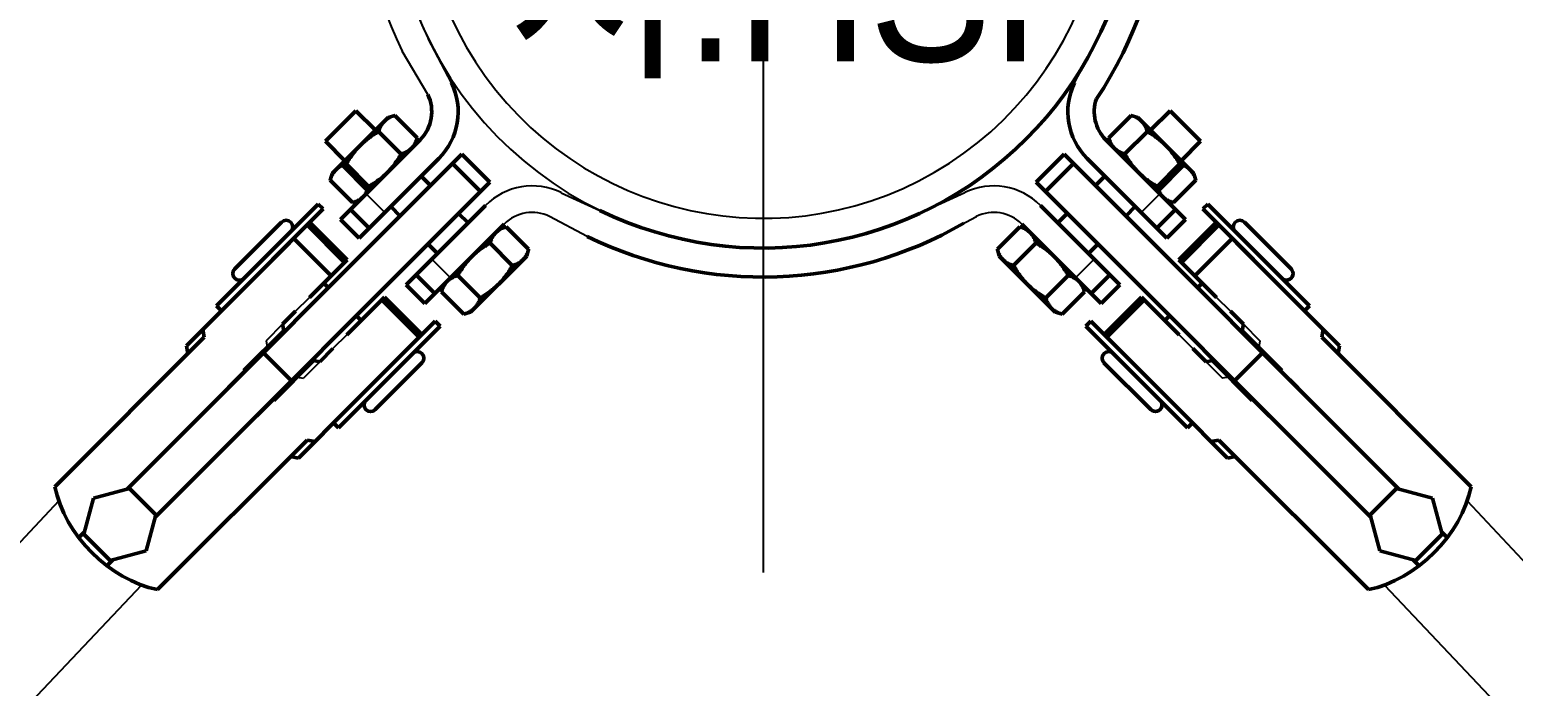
# Model space of a CAD drawing. Header units: millimetres. Extents: x 0 to 1390178, y 0 to 110113.
# Drawn here: x 384827.6 to 385055.3, y 35570.7 to 35671.3 of the extents above; entities that cross this region are included whole.
import ezdxf
from ezdxf.enums import TextEntityAlignment as Align
from ezdxf.xclip import XClip

# ---------------------------------------------------------------- set-up
doc = ezdxf.new("R2010")
doc.units = ezdxf.units.MM
doc.header["$LTSCALE"] = 100
doc.header["$XCLIPFRAME"] = 0
doc.linetypes.add('X - 평면도$0$CENTER', pattern=[65, 60, -2, 1, -2])
doc.linetypes.add('X - 평면도$0$DASHED', pattern=[0.75, 0.5, -0.25])
doc.layers.add('X - 평면도$0$DEFPOINT', color=163, linetype='Continuous', plot=False)
for name, color, linetype, lineweight in [('X - 평면도$0$hidden', 7, 'X - 평면도$0$DASHED', 5), ('X - 평면도$0$thread', 7, 'Continuous', 5), ('X - 평면도$0$vis', 7, 'Continuous', 30)]:
    doc.layers.add(name, color=color, linetype=linetype, lineweight=lineweight)
doc.layers.add('X - 평면도$0$LINE', color=7, linetype='Continuous')
doc.styles.add('X - 평면도$0$du', font='Dotum.ttf')

# ---------------------------------------------------------------- blocks, each defined once
blk = doc.blocks.new('X - 평면도$0$소방 100Ø')
at = {"layer": 'X - 평면도$0$hidden', "lineweight": 25}
for p, q in [((8835229.36, -5047024.05), (8835232.23, -5047026.92)), ((8835351.13, -5047024.05), (8835348.27, -5047026.92)), ((8835239.41, -5047034.1), (8835242.28, -5047036.96)), ((8835341.08, -5047034.1), (8835338.22, -5047036.96)), ((8835218.53, -5047042.06), (8835220.64, -5047039.95)), ((8835361.97, -5047042.06), (8835359.86, -5047039.95)), ((8835216.52, -5047044.07), (8835213.99, -5047046.61)), ((8835226.37, -5047045.69), (8835224.26, -5047047.8)), ((8835354.12, -5047045.69), (8835356.23, -5047047.8)), ((8835363.98, -5047044.07), (8835366.51, -5047046.61)), ((8835213.99, -5047046.61), (8835214.16, -5047047.58)), ((8835366.51, -5047046.61), (8835366.34, -5047047.58)), ((8835222.25, -5047049.81), (8835219.72, -5047052.34)), ((8835358.24, -5047049.81), (8835360.77, -5047052.34)), ((8835210.6, -5047051.14), (8835208.07, -5047053.67)), ((8835218.74, -5047052.17), (8835219.72, -5047052.34)), ((8835361.75, -5047052.17), (8835360.77, -5047052.34)), ((8835369.89, -5047051.14), (8835372.42, -5047053.67)), ((8835215.19, -5047055.73), (8835212.66, -5047058.26)), ((8835365.31, -5047055.73), (8835367.84, -5047058.26))]:
    blk.add_line(p, q, dxfattribs=at)
for points in [[(8835231.29, -5047014.54), (8835231.19, -5047014.6), (8835231, -5047014.71), (8835230.81, -5047014.81), (8835230.72, -5047014.87), (8835230.63, -5047014.92), (8835230.46, -5047015.03), (8835230.29, -5047015.14), (8835230.12, -5047015.25), (8835229.96, -5047015.36), (8835229.8, -5047015.48), (8835229.72, -5047015.53), (8835229.64, -5047015.59), (8835229.49, -5047015.71), (8835229.34, -5047015.83), (8835229.19, -5047015.95), (8835229.04, -5047016.07), (8835228.9, -5047016.19), (8835228.83, -5047016.25), (8835228.76, -5047016.32), (8835228.62, -5047016.45), (8835228.49, -5047016.58), (8835228.42, -5047016.64)], [(8835349.21, -5047014.54), (8835349.31, -5047014.6), (8835349.5, -5047014.71), (8835349.68, -5047014.81), (8835349.77, -5047014.87), (8835349.86, -5047014.92), (8835350.04, -5047015.03), (8835350.21, -5047015.14), (8835350.38, -5047015.25), (8835350.54, -5047015.36), (8835350.7, -5047015.48), (8835350.78, -5047015.53), (8835350.86, -5047015.59), (8835351.01, -5047015.71), (8835351.16, -5047015.83), (8835351.31, -5047015.95), (8835351.45, -5047016.07), (8835351.6, -5047016.19), (8835351.67, -5047016.25), (8835351.74, -5047016.32), (8835351.88, -5047016.45), (8835352.01, -5047016.58), (8835352.08, -5047016.64)], [(8835228.42, -5047016.64), (8835228.35, -5047016.71), (8835228.22, -5047016.85), (8835228.09, -5047016.99), (8835228.03, -5047017.06), (8835227.96, -5047017.13), (8835227.84, -5047017.27), (8835227.72, -5047017.41), (8835227.6, -5047017.56), (8835227.48, -5047017.71), (8835227.37, -5047017.87), (8835227.31, -5047017.94), (8835227.25, -5047018.02), (8835227.14, -5047018.18), (8835227.03, -5047018.35), (8835226.92, -5047018.51), (8835226.81, -5047018.68), (8835226.7, -5047018.86), (8835226.64, -5047018.95), (8835226.59, -5047019.04), (8835226.48, -5047019.22), (8835226.37, -5047019.41), (8835226.32, -5047019.51)], [(8835352.08, -5047016.64), (8835352.15, -5047016.71), (8835352.28, -5047016.85), (8835352.41, -5047016.99), (8835352.47, -5047017.06), (8835352.53, -5047017.13), (8835352.66, -5047017.27), (8835352.78, -5047017.41), (8835352.9, -5047017.56), (8835353.01, -5047017.71), (8835353.13, -5047017.87), (8835353.19, -5047017.94), (8835353.25, -5047018.02), (8835353.36, -5047018.18), (8835353.47, -5047018.35), (8835353.58, -5047018.51), (8835353.69, -5047018.68), (8835353.8, -5047018.86), (8835353.85, -5047018.95), (8835353.91, -5047019.04), (8835354.02, -5047019.22), (8835354.12, -5047019.41), (8835354.18, -5047019.51)], [(8835229.73, -5047022.92), (8835229.82, -5047022.86), (8835230.01, -5047022.76), (8835230.2, -5047022.65), (8835230.29, -5047022.59), (8835230.38, -5047022.54), (8835230.55, -5047022.43), (8835230.72, -5047022.32), (8835230.89, -5047022.21), (8835231.06, -5047022.1), (8835231.21, -5047021.98), (8835231.29, -5047021.93), (8835231.37, -5047021.87), (8835231.52, -5047021.75), (8835231.68, -5047021.64), (8835231.82, -5047021.52), (8835231.97, -5047021.4), (8835232.11, -5047021.27), (8835232.18, -5047021.21), (8835232.25, -5047021.15), (8835232.39, -5047021.02), (8835232.53, -5047020.89), (8835232.59, -5047020.82)], [(8835350.77, -5047022.92), (8835350.67, -5047022.86), (8835350.48, -5047022.76), (8835350.3, -5047022.65), (8835350.21, -5047022.59), (8835350.12, -5047022.54), (8835349.94, -5047022.43), (8835349.77, -5047022.32), (8835349.61, -5047022.21), (8835349.44, -5047022.1), (8835349.28, -5047021.98), (8835349.2, -5047021.93), (8835349.13, -5047021.87), (8835348.97, -5047021.75), (8835348.82, -5047021.64), (8835348.67, -5047021.52), (8835348.53, -5047021.4), (8835348.39, -5047021.27), (8835348.32, -5047021.21), (8835348.25, -5047021.15), (8835348.11, -5047021.02), (8835347.97, -5047020.89), (8835347.9, -5047020.82)], [(8835248.38, -5047031.64), (8835248.28, -5047031.69), (8835248.09, -5047031.8), (8835247.91, -5047031.9), (8835247.82, -5047031.96), (8835247.73, -5047032.01), (8835247.55, -5047032.12), (8835247.38, -5047032.23), (8835247.21, -5047032.34), (8835247.05, -5047032.45), (8835246.89, -5047032.57), (8835246.81, -5047032.62), (8835246.73, -5047032.68), (8835246.58, -5047032.8), (8835246.43, -5047032.92), (8835246.28, -5047033.03), (8835246.14, -5047033.16), (8835245.99, -5047033.28), (8835245.92, -5047033.34), (8835245.85, -5047033.41), (8835245.71, -5047033.54), (8835245.58, -5047033.67), (8835245.51, -5047033.74)], [(8835249.23, -5047030.01), (8835249.2, -5047030.04), (8835249.14, -5047030.11), (8835249.07, -5047030.19), (8835249.04, -5047030.22), (8835249.02, -5047030.26), (8835248.96, -5047030.34), (8835248.9, -5047030.41), (8835248.85, -5047030.5), (8835248.8, -5047030.58), (8835248.75, -5047030.66), (8835248.73, -5047030.71), (8835248.7, -5047030.75), (8835248.66, -5047030.85), (8835248.62, -5047030.94), (8835248.58, -5047031.04), (8835248.54, -5047031.14), (8835248.5, -5047031.24), (8835248.48, -5047031.3), (8835248.46, -5047031.35), (8835248.43, -5047031.46), (8835248.39, -5047031.58), (8835248.38, -5047031.64)], [(8835331.26, -5047030.01), (8835331.3, -5047030.04), (8835331.36, -5047030.11), (8835331.42, -5047030.19), (8835331.45, -5047030.22), (8835331.48, -5047030.26), (8835331.54, -5047030.34), (8835331.59, -5047030.41), (8835331.65, -5047030.5), (8835331.7, -5047030.58), (8835331.75, -5047030.66), (8835331.77, -5047030.71), (8835331.79, -5047030.75), (8835331.84, -5047030.85), (8835331.88, -5047030.94), (8835331.92, -5047031.04), (8835331.96, -5047031.14), (8835332, -5047031.24), (8835332.02, -5047031.3), (8835332.04, -5047031.35), (8835332.07, -5047031.46), (8835332.1, -5047031.58), (8835332.12, -5047031.64)], [(8835332.12, -5047031.64), (8835332.22, -5047031.69), (8835332.41, -5047031.8), (8835332.59, -5047031.9), (8835332.68, -5047031.96), (8835332.77, -5047032.01), (8835332.95, -5047032.12), (8835333.12, -5047032.23), (8835333.28, -5047032.34), (8835333.45, -5047032.45), (8835333.61, -5047032.57), (8835333.69, -5047032.62), (8835333.76, -5047032.68), (8835333.92, -5047032.8), (8835334.07, -5047032.92), (8835334.22, -5047033.03), (8835334.36, -5047033.16), (8835334.5, -5047033.28), (8835334.57, -5047033.34), (8835334.64, -5047033.41), (8835334.78, -5047033.54), (8835334.92, -5047033.67), (8835334.99, -5047033.74)], [(8835246.82, -5047040.01), (8835246.91, -5047039.96), (8835247.1, -5047039.85), (8835247.29, -5047039.74), (8835247.38, -5047039.69), (8835247.47, -5047039.63), (8835247.64, -5047039.52), (8835247.81, -5047039.41), (8835247.98, -5047039.3), (8835248.14, -5047039.19), (8835248.3, -5047039.08), (8835248.38, -5047039.02), (8835248.46, -5047038.96), (8835248.61, -5047038.85), (8835248.76, -5047038.73), (8835248.91, -5047038.61), (8835249.06, -5047038.49), (8835249.2, -5047038.37), (8835249.27, -5047038.3), (8835249.34, -5047038.24), (8835249.48, -5047038.11), (8835249.62, -5047037.98), (8835249.69, -5047037.91)], [(8835333.68, -5047040.01), (8835333.58, -5047039.96), (8835333.39, -5047039.85), (8835333.21, -5047039.74), (8835333.12, -5047039.69), (8835333.03, -5047039.63), (8835332.85, -5047039.52), (8835332.68, -5047039.41), (8835332.52, -5047039.3), (8835332.35, -5047039.19), (8835332.19, -5047039.08), (8835332.11, -5047039.02), (8835332.04, -5047038.96), (8835331.88, -5047038.85), (8835331.73, -5047038.73), (8835331.58, -5047038.61), (8835331.44, -5047038.49), (8835331.3, -5047038.37), (8835331.23, -5047038.3), (8835331.16, -5047038.24), (8835331.02, -5047038.11), (8835330.88, -5047037.98), (8835330.81, -5047037.91)], [(8835244.33, -5047042.49), (8835244.39, -5047042.48), (8835244.51, -5047042.44), (8835244.62, -5047042.41), (8835244.67, -5047042.39), (8835244.73, -5047042.37), (8835244.83, -5047042.33), (8835244.93, -5047042.3), (8835245.03, -5047042.25), (8835245.12, -5047042.21), (8835245.22, -5047042.17), (8835245.26, -5047042.14), (8835245.3, -5047042.12), (8835245.39, -5047042.07), (8835245.47, -5047042.02), (8835245.56, -5047041.97), (8835245.63, -5047041.91), (8835245.71, -5047041.86), (8835245.75, -5047041.83), (8835245.78, -5047041.8), (8835245.86, -5047041.73), (8835245.93, -5047041.67), (8835245.96, -5047041.64)], [(8835336.16, -5047042.49), (8835336.1, -5047042.48), (8835335.99, -5047042.44), (8835335.88, -5047042.41), (8835335.82, -5047042.39), (8835335.77, -5047042.37), (8835335.67, -5047042.33), (8835335.57, -5047042.3), (8835335.47, -5047042.25), (8835335.37, -5047042.21), (8835335.28, -5047042.17), (8835335.24, -5047042.14), (8835335.19, -5047042.12), (8835335.11, -5047042.07), (8835335.02, -5047042.02), (8835334.94, -5047041.97), (8835334.86, -5047041.91), (8835334.79, -5047041.86), (8835334.75, -5047041.83), (8835334.71, -5047041.8), (8835334.64, -5047041.73), (8835334.57, -5047041.67), (8835334.54, -5047041.64)]]:
    blk.add_lwpolyline(points, dxfattribs=at)
at = {"layer": 'X - 평면도$0$LINE', "color": 1, "linetype": 'X - 평면도$0$CENTER', "ltscale": 1000}
blk.add_line((8835290.25, -5046868.3), (8835290.25, -5047082.14), dxfattribs=at)
at = {"layer": 'X - 평면도$0$LINE'}
for p, q in [((8835238.8, -5047008.82), (8835234.87, -5047002.19)), ((8835242.44, -5047007.05), (8835238.86, -5047000.24)), ((8835338.06, -5047007.05), (8835341.63, -5047000.24)), ((8835259.28, -5047023.89), (8835265.23, -5047026.61)), ((8835321.21, -5047023.89), (8835315.27, -5047026.61)), ((8835263.29, -5047030.61), (8835257.51, -5047027.53)), ((8835317.21, -5047030.61), (8835322.99, -5047027.53)), ((8835182.16, -5047071.15), (8835158.94, -5047095.92)), ((8835398.33, -5047071.15), (8835421.56, -5047095.92)), ((8835194.86, -5047084.04), (8835161.68, -5047119.14)), ((8835385.64, -5047084.04), (8835418.82, -5047119.14))]:
    blk.add_line(p, q, dxfattribs=at)
for centre, radius, start, end in [((8835290.25, -5046975.23), 57.15, 64.042, 205.958), ((8835290.25, -5046975.23), 61.6, 145.1786, 205.958), ((8835254.84, -5047033), 10.14, 64.042, 135), ((8835325.65, -5047033), 10.14, 45, 115.958), ((8835254.84, -5047033), 6.08, 64.042, 135), ((8835325.65, -5047033), 6.08, 45, 115.958)]:
    blk.add_arc(centre, radius, start, end, dxfattribs=at)
at = {"layer": 'X - 평면도$0$LINE', "extrusion": (1.3621e-16, 9.71445e-17, -1)}
for major_axis in [(-49.49, -28.58), (-45.55, -26.3)]:
    blk.add_ellipse((8835290.25, -5046975.22), major_axis=major_axis, ratio=0.99999, dxfattribs=at)
at = {"layer": 'X - 평면도$0$thread', "lineweight": 50}
for p, q in [((8835227.78, -5047011.32), (8835230.76, -5047014.3)), ((8835352.72, -5047011.32), (8835349.74, -5047014.3)), ((8835223.09, -5047016), (8835226.08, -5047018.99)), ((8835357.4, -5047016), (8835354.42, -5047018.99)), ((8835229.73, -5047023.69), (8835225.55, -5047019.51)), ((8835350.77, -5047023.69), (8835354.95, -5047019.51)), ((8835237.8, -5047021.34), (8835239.24, -5047022.78)), ((8835342.69, -5047021.34), (8835341.26, -5047022.78)), ((8835233.12, -5047026.03), (8835234.56, -5047027.47)), ((8835243.54, -5047027.08), (8835244.98, -5047028.53)), ((8835336.95, -5047027.08), (8835335.51, -5047028.53)), ((8835347.38, -5047026.03), (8835345.94, -5047027.47)), ((8835238.86, -5047031.77), (8835240.3, -5047033.21)), ((8835341.64, -5047031.77), (8835340.2, -5047033.21))]:
    blk.add_line(p, q, dxfattribs=at)
at = {"layer": 'X - 평면도$0$vis', "lineweight": 50}
for p, q in [((8835227.78, -5047011.32), (8835223.09, -5047016)), ((8835352.72, -5047011.32), (8835357.4, -5047016)), ((8835224.12, -5047020.95), (8835232.72, -5047012.34)), ((8835233.77, -5047012.06), (8835232.72, -5047012.34)), ((8835237.18, -5047015.47), (8835233.77, -5047012.06)), ((8835343.32, -5047015.47), (8835346.73, -5047012.06)), ((8835346.73, -5047012.06), (8835347.78, -5047012.34)), ((8835356.38, -5047020.95), (8835347.78, -5047012.34)), ((8835237.63, -5047015.79), (8835225.42, -5047027.99)), ((8835234.69, -5047017.95), (8835231.29, -5047014.54)), ((8835236.9, -5047016.52), (8835237.18, -5047015.47)), ((8835342.87, -5047015.79), (8835355.07, -5047027.99)), ((8835343.6, -5047016.52), (8835343.32, -5047015.47)), ((8835345.8, -5047017.95), (8835349.21, -5047014.54)), ((8835244.03, -5047017.99), (8835192.66, -5047069.35)), ((8835248.34, -5047022.29), (8835244.03, -5047017.99)), ((8835332.16, -5047022.29), (8835336.46, -5047017.99)), ((8835336.46, -5047017.99), (8835387.83, -5047069.35)), ((8835229.73, -5047022.92), (8835226.32, -5047019.51)), ((8835228.29, -5047030.86), (8835240.49, -5047018.65)), ((8835242.59, -5047019.43), (8835246.9, -5047023.73)), ((8835337.9, -5047019.43), (8835333.6, -5047023.73)), ((8835352.21, -5047030.86), (8835340, -5047018.65)), ((8835350.77, -5047022.92), (8835354.18, -5047019.51)), ((8835196.94, -5047073.67), (8835248.34, -5047022.29)), ((8835224.12, -5047020.95), (8835223.84, -5047021.99)), ((8835227.24, -5047025.4), (8835223.84, -5047021.99)), ((8835383.56, -5047073.67), (8835332.16, -5047022.29)), ((8835353.26, -5047025.4), (8835356.66, -5047021.99)), ((8835356.38, -5047020.95), (8835356.66, -5047021.99)), ((8835227.24, -5047025.4), (8835228.29, -5047025.12)), ((8835353.26, -5047025.4), (8835352.21, -5047025.12)), ((8835222, -5047025.63), (8835206.4, -5047041.23)), ((8835207.14, -5047041.98), (8835222.74, -5047026.38)), ((8835222.74, -5047026.38), (8835222, -5047025.63)), ((8835226.96, -5047026.45), (8835229.83, -5047029.32)), ((8835247.68, -5047025.83), (8835235.47, -5047038.04)), ((8835332.82, -5047025.83), (8835345.02, -5047038.04)), ((8835353.54, -5047026.45), (8835350.67, -5047029.32)), ((8835357.75, -5047026.38), (8835358.5, -5047025.63)), ((8835373.35, -5047041.98), (8835357.75, -5047026.38)), ((8835358.5, -5047025.63), (8835374.1, -5047041.23)), ((8835216.35, -5047028.41), (8835209.18, -5047035.58)), ((8835214.9, -5047034.22), (8835220.29, -5047028.83)), ((8835220.29, -5047028.83), (8835226.02, -5047034.57)), ((8835226.41, -5047034.18), (8835220.68, -5047028.44)), ((8835225.42, -5047027.99), (8835228.29, -5047030.86)), ((8835238.34, -5047040.9), (8835250.54, -5047028.7)), ((8835250.86, -5047029.15), (8835249.81, -5047029.43)), ((8835250.86, -5047029.15), (8835254.27, -5047032.56)), ((8835329.64, -5047029.15), (8835326.23, -5047032.56)), ((8835329.64, -5047029.15), (8835330.69, -5047029.43)), ((8835342.16, -5047040.9), (8835329.95, -5047028.7)), ((8835355.07, -5047027.99), (8835352.21, -5047030.86)), ((8835354.08, -5047034.18), (8835359.82, -5047028.44)), ((8835360.21, -5047028.83), (8835354.47, -5047034.57)), ((8835365.59, -5047034.22), (8835360.21, -5047028.83)), ((8835364.15, -5047028.41), (8835371.32, -5047035.58)), ((8835218.24, -5047030.89), (8835223.97, -5047036.62)), ((8835248.38, -5047031.64), (8835251.78, -5047035.04)), ((8835332.12, -5047031.64), (8835328.71, -5047035.04)), ((8835362.26, -5047030.89), (8835356.52, -5047036.62)), ((8835220.64, -5047039.95), (8835226.41, -5047034.18)), ((8835253.99, -5047033.61), (8835245.38, -5047042.21)), ((8835253.99, -5047033.61), (8835254.27, -5047032.56)), ((8835326.51, -5047033.61), (8835326.23, -5047032.56)), ((8835326.51, -5047033.61), (8835335.11, -5047042.21)), ((8835359.86, -5047039.95), (8835354.08, -5047034.18)), ((8835237.01, -5047036.5), (8835239.88, -5047039.37)), ((8835243.41, -5047036.6), (8835246.82, -5047040.01)), ((8835337.09, -5047036.6), (8835333.68, -5047040.01)), ((8835343.49, -5047036.5), (8835340.62, -5047039.37)), ((8835223.55, -5047038.48), (8835222.83, -5047037.76)), ((8835235.47, -5047038.04), (8835238.34, -5047040.9)), ((8835241.21, -5047038.04), (8835240.93, -5047039.09)), ((8835339.29, -5047038.04), (8835339.57, -5047039.09)), ((8835345.02, -5047038.04), (8835342.16, -5047040.9)), ((8835356.95, -5047038.48), (8835357.67, -5047037.76)), ((8835201.76, -5047047.36), (8835209.43, -5047039.69)), ((8835232.15, -5047039.91), (8835226.37, -5047045.69)), ((8835231.76, -5047040.31), (8835237.49, -5047046.04)), ((8835237.89, -5047045.65), (8835232.15, -5047039.91)), ((8835240.93, -5047039.09), (8835244.33, -5047042.49)), ((8835339.57, -5047039.09), (8835336.16, -5047042.49)), ((8835342.61, -5047045.65), (8835348.35, -5047039.91)), ((8835348.74, -5047040.31), (8835343, -5047046.04)), ((8835348.35, -5047039.91), (8835354.12, -5047045.69)), ((8835378.73, -5047047.36), (8835371.07, -5047039.69)), ((8835206.4, -5047041.23), (8835207.14, -5047041.98)), ((8835216.52, -5047044.07), (8835218.53, -5047042.06)), ((8835228.57, -5047043.5), (8835227.85, -5047042.78)), ((8835244.33, -5047042.49), (8835245.38, -5047042.21)), ((8835336.16, -5047042.49), (8835335.11, -5047042.21)), ((8835351.93, -5047043.5), (8835352.65, -5047042.78)), ((8835363.98, -5047044.07), (8835361.97, -5047042.06)), ((8835374.1, -5047041.23), (8835373.35, -5047041.98)), ((8835204.29, -5047044.83), (8835204.5, -5047046.05)), ((8835210.6, -5047051.14), (8835216.69, -5047045.05)), ((8835216.69, -5047045.05), (8835216.52, -5047044.07)), ((8835239.95, -5047043.58), (8835224.35, -5047059.18)), ((8835225.1, -5047059.93), (8835240.7, -5047044.33)), ((8835240.7, -5047044.33), (8835239.95, -5047043.58)), ((8835339.8, -5047044.33), (8835340.55, -5047043.58)), ((8835355.4, -5047059.93), (8835339.8, -5047044.33)), ((8835340.55, -5047043.58), (8835356.15, -5047059.18)), ((8835363.81, -5047045.05), (8835363.98, -5047044.07)), ((8835369.89, -5047051.14), (8835363.81, -5047045.05)), ((8835376.2, -5047044.83), (8835375.99, -5047046.05)), ((8835204.5, -5047046.05), (8835181.57, -5047068.97)), ((8835201.97, -5047048.58), (8835201.76, -5047047.36)), ((8835224.26, -5047047.8), (8835222.25, -5047049.81)), ((8835232.11, -5047051.43), (8835237.49, -5047046.04)), ((8835348.39, -5047051.43), (8835343, -5047046.04)), ((8835356.23, -5047047.8), (8835358.24, -5047049.81)), ((8835375.99, -5047046.05), (8835398.93, -5047068.97)), ((8835378.52, -5047048.58), (8835378.73, -5047047.36)), ((8835213.59, -5047048.44), (8835217.89, -5047052.74)), ((8835221.27, -5047049.64), (8835215.19, -5047055.73)), ((8835222.25, -5047049.81), (8835221.27, -5047049.64)), ((8835237.91, -5047049.98), (8835230.75, -5047057.15)), ((8835342.58, -5047049.98), (8835349.75, -5047057.15)), ((8835358.24, -5047049.81), (8835359.22, -5047049.64)), ((8835359.22, -5047049.64), (8835365.31, -5047055.73)), ((8835366.91, -5047048.44), (8835362.61, -5047052.74)), ((8835210.75, -5047051.28), (8835210.6, -5047051.14)), ((8835369.75, -5047051.28), (8835369.89, -5047051.14)), ((8835215.19, -5047055.73), (8835215.05, -5047055.58)), ((8835218.97, -5047064.57), (8835226.63, -5047056.9)), ((8835361.53, -5047064.57), (8835353.86, -5047056.9)), ((8835365.31, -5047055.73), (8835365.45, -5047055.58)), ((8835224.35, -5047059.18), (8835225.1, -5047059.93)), ((8835356.15, -5047059.18), (8835355.4, -5047059.93)), ((8835197.34, -5047084.74), (8835220.28, -5047061.82)), ((8835220.28, -5047061.82), (8835221.5, -5047062.03)), ((8835360.22, -5047061.82), (8835359, -5047062.03)), ((8835383.16, -5047084.74), (8835360.22, -5047061.82)), ((8835218.97, -5047064.57), (8835217.75, -5047064.36)), ((8835361.53, -5047064.57), (8835362.75, -5047064.36)), ((8835193.02, -5047069.25), (8835187.51, -5047070.73)), ((8835193.02, -5047069.25), (8835197.05, -5047073.28)), ((8835387.48, -5047069.25), (8835383.45, -5047073.28)), ((8835387.48, -5047069.25), (8835392.98, -5047070.73)), ((8835186.13, -5047075.88), (8835185.23, -5047076.78)), ((8835190.06, -5047080.26), (8835186.04, -5047076.23)), ((8835390.43, -5047080.26), (8835394.46, -5047076.23)), ((8835394.37, -5047075.88), (8835395.27, -5047076.78)), ((8835190.06, -5047080.26), (8835195.57, -5047078.79)), ((8835390.43, -5047080.26), (8835384.93, -5047078.79)), ((8835189.53, -5047081.08), (8835190.46, -5047080.16)), ((8835390.97, -5047081.08), (8835390.04, -5047080.16))]:
    blk.add_line(p, q, dxfattribs=at)
for points in [[(8835231.29, -5047014.54), (8835231.3, -5047014.49), (8835231.34, -5047014.37), (8835231.37, -5047014.26), (8835231.39, -5047014.2), (8835231.41, -5047014.15), (8835231.44, -5047014.05), (8835231.48, -5047013.94), (8835231.53, -5047013.85), (8835231.57, -5047013.75), (8835231.61, -5047013.66), (8835231.64, -5047013.62), (8835231.66, -5047013.57), (8835231.71, -5047013.49), (8835231.76, -5047013.4), (8835231.81, -5047013.32), (8835231.87, -5047013.24), (8835231.92, -5047013.17), (8835231.95, -5047013.13), (8835231.98, -5047013.09), (8835232.05, -5047013.02), (8835232.11, -5047012.95), (8835232.14, -5047012.92)], [(8835232.14, -5047012.92), (8835232.18, -5047012.89), (8835232.25, -5047012.82), (8835232.32, -5047012.76), (8835232.35, -5047012.73), (8835232.39, -5047012.7), (8835232.47, -5047012.64), (8835232.55, -5047012.59), (8835232.63, -5047012.53), (8835232.71, -5047012.48), (8835232.8, -5047012.44), (8835232.84, -5047012.41), (8835232.89, -5047012.39), (8835232.98, -5047012.34), (8835233.07, -5047012.3), (8835233.17, -5047012.26), (8835233.27, -5047012.22), (8835233.38, -5047012.18), (8835233.43, -5047012.16), (8835233.48, -5047012.15), (8835233.59, -5047012.11), (8835233.71, -5047012.08), (8835233.77, -5047012.06)], [(8835348.35, -5047012.92), (8835348.32, -5047012.89), (8835348.25, -5047012.82), (8835348.18, -5047012.76), (8835348.14, -5047012.73), (8835348.11, -5047012.7), (8835348.03, -5047012.64), (8835347.95, -5047012.59), (8835347.87, -5047012.53), (8835347.79, -5047012.48), (8835347.7, -5047012.44), (8835347.66, -5047012.41), (8835347.61, -5047012.39), (8835347.52, -5047012.34), (8835347.43, -5047012.3), (8835347.33, -5047012.26), (8835347.23, -5047012.22), (8835347.12, -5047012.18), (8835347.07, -5047012.16), (8835347.01, -5047012.15), (8835346.9, -5047012.11), (8835346.79, -5047012.08), (8835346.73, -5047012.06)], [(8835349.21, -5047014.54), (8835349.2, -5047014.49), (8835349.16, -5047014.37), (8835349.13, -5047014.26), (8835349.11, -5047014.2), (8835349.09, -5047014.15), (8835349.05, -5047014.05), (8835349.01, -5047013.94), (8835348.97, -5047013.85), (8835348.93, -5047013.75), (8835348.88, -5047013.66), (8835348.86, -5047013.62), (8835348.84, -5047013.57), (8835348.79, -5047013.49), (8835348.74, -5047013.4), (8835348.69, -5047013.32), (8835348.63, -5047013.24), (8835348.57, -5047013.17), (8835348.54, -5047013.13), (8835348.51, -5047013.09), (8835348.45, -5047013.02), (8835348.39, -5047012.95), (8835348.35, -5047012.92)], [(8835228.42, -5047016.64), (8835228.49, -5047016.58), (8835228.62, -5047016.45), (8835228.76, -5047016.32), (8835228.83, -5047016.25), (8835228.9, -5047016.19), (8835229.04, -5047016.07), (8835229.19, -5047015.95), (8835229.34, -5047015.83), (8835229.49, -5047015.71), (8835229.64, -5047015.59), (8835229.72, -5047015.53), (8835229.8, -5047015.48), (8835229.96, -5047015.36), (8835230.12, -5047015.25), (8835230.29, -5047015.14), (8835230.46, -5047015.03), (8835230.63, -5047014.92), (8835230.72, -5047014.87), (8835230.81, -5047014.81), (8835231, -5047014.71), (8835231.19, -5047014.6), (8835231.29, -5047014.54)], [(8835237.18, -5047015.47), (8835237.16, -5047015.53), (8835237.13, -5047015.64), (8835237.09, -5047015.75), (8835237.07, -5047015.81), (8835237.06, -5047015.86), (8835237.02, -5047015.97), (8835236.98, -5047016.07), (8835236.94, -5047016.16), (8835236.89, -5047016.26), (8835236.85, -5047016.35), (8835236.83, -5047016.4), (8835236.8, -5047016.44), (8835236.75, -5047016.53), (8835236.7, -5047016.61), (8835236.65, -5047016.69), (8835236.6, -5047016.77), (8835236.54, -5047016.85), (8835236.51, -5047016.88), (8835236.48, -5047016.92), (8835236.42, -5047016.99), (8835236.35, -5047017.06), (8835236.32, -5047017.09)], [(8835343.32, -5047015.47), (8835343.34, -5047015.53), (8835343.37, -5047015.64), (8835343.41, -5047015.75), (8835343.42, -5047015.81), (8835343.44, -5047015.86), (8835343.48, -5047015.97), (8835343.52, -5047016.07), (8835343.56, -5047016.16), (8835343.6, -5047016.26), (8835343.65, -5047016.35), (8835343.67, -5047016.4), (8835343.7, -5047016.44), (8835343.74, -5047016.53), (8835343.79, -5047016.61), (8835343.85, -5047016.69), (8835343.9, -5047016.77), (8835343.96, -5047016.85), (8835343.99, -5047016.88), (8835344.02, -5047016.92), (8835344.08, -5047016.99), (8835344.15, -5047017.06), (8835344.18, -5047017.09)], [(8835352.08, -5047016.64), (8835352.01, -5047016.58), (8835351.88, -5047016.45), (8835351.74, -5047016.32), (8835351.67, -5047016.25), (8835351.6, -5047016.19), (8835351.45, -5047016.07), (8835351.31, -5047015.95), (8835351.16, -5047015.83), (8835351.01, -5047015.71), (8835350.86, -5047015.59), (8835350.78, -5047015.53), (8835350.7, -5047015.48), (8835350.54, -5047015.36), (8835350.38, -5047015.25), (8835350.21, -5047015.14), (8835350.04, -5047015.03), (8835349.86, -5047014.92), (8835349.77, -5047014.87), (8835349.68, -5047014.81), (8835349.5, -5047014.71), (8835349.31, -5047014.6), (8835349.21, -5047014.54)], [(8835226.32, -5047019.51), (8835226.37, -5047019.41), (8835226.48, -5047019.22), (8835226.59, -5047019.04), (8835226.64, -5047018.95), (8835226.7, -5047018.86), (8835226.81, -5047018.68), (8835226.92, -5047018.51), (8835227.03, -5047018.35), (8835227.14, -5047018.18), (8835227.25, -5047018.02), (8835227.31, -5047017.94), (8835227.37, -5047017.87), (8835227.48, -5047017.71), (8835227.6, -5047017.56), (8835227.72, -5047017.41), (8835227.84, -5047017.27), (8835227.96, -5047017.13), (8835228.03, -5047017.06), (8835228.09, -5047016.99), (8835228.22, -5047016.85), (8835228.35, -5047016.71), (8835228.42, -5047016.64)], [(8835234.69, -5047017.95), (8835234.64, -5047018.05), (8835234.53, -5047018.24), (8835234.42, -5047018.42), (8835234.37, -5047018.51), (8835234.31, -5047018.6), (8835234.21, -5047018.78), (8835234.1, -5047018.95), (8835233.98, -5047019.12), (8835233.87, -5047019.28), (8835233.76, -5047019.44), (8835233.7, -5047019.52), (8835233.65, -5047019.6), (8835233.53, -5047019.75), (8835233.41, -5047019.9), (8835233.29, -5047020.05), (8835233.17, -5047020.19), (8835233.05, -5047020.34), (8835232.98, -5047020.41), (8835232.92, -5047020.48), (8835232.79, -5047020.61), (8835232.66, -5047020.75), (8835232.59, -5047020.82)], [(8835236.32, -5047017.09), (8835236.28, -5047017.13), (8835236.22, -5047017.19), (8835236.14, -5047017.25), (8835236.11, -5047017.28), (8835236.07, -5047017.31), (8835235.99, -5047017.37), (8835235.92, -5047017.43), (8835235.83, -5047017.48), (8835235.75, -5047017.53), (8835235.67, -5047017.58), (8835235.62, -5047017.6), (8835235.58, -5047017.62), (8835235.48, -5047017.67), (8835235.39, -5047017.71), (8835235.29, -5047017.75), (8835235.19, -5047017.79), (8835235.09, -5047017.83), (8835235.03, -5047017.85), (8835234.98, -5047017.87), (8835234.87, -5047017.9), (8835234.75, -5047017.94), (8835234.69, -5047017.95)], [(8835344.18, -5047017.09), (8835344.21, -5047017.13), (8835344.28, -5047017.19), (8835344.35, -5047017.25), (8835344.39, -5047017.28), (8835344.43, -5047017.31), (8835344.5, -5047017.37), (8835344.58, -5047017.43), (8835344.66, -5047017.48), (8835344.75, -5047017.53), (8835344.83, -5047017.58), (8835344.88, -5047017.6), (8835344.92, -5047017.62), (8835345.01, -5047017.67), (8835345.11, -5047017.71), (8835345.21, -5047017.75), (8835345.31, -5047017.79), (8835345.41, -5047017.83), (8835345.46, -5047017.85), (8835345.52, -5047017.87), (8835345.63, -5047017.9), (8835345.75, -5047017.94), (8835345.8, -5047017.95)], [(8835345.8, -5047017.95), (8835345.86, -5047018.05), (8835345.97, -5047018.24), (8835346.07, -5047018.42), (8835346.13, -5047018.51), (8835346.18, -5047018.6), (8835346.29, -5047018.78), (8835346.4, -5047018.95), (8835346.51, -5047019.12), (8835346.62, -5047019.28), (8835346.74, -5047019.44), (8835346.8, -5047019.52), (8835346.85, -5047019.6), (8835346.97, -5047019.75), (8835347.09, -5047019.9), (8835347.21, -5047020.05), (8835347.33, -5047020.19), (8835347.45, -5047020.34), (8835347.51, -5047020.41), (8835347.58, -5047020.48), (8835347.71, -5047020.61), (8835347.84, -5047020.75), (8835347.9, -5047020.82)], [(8835354.18, -5047019.51), (8835354.12, -5047019.41), (8835354.02, -5047019.22), (8835353.91, -5047019.04), (8835353.85, -5047018.95), (8835353.8, -5047018.86), (8835353.69, -5047018.68), (8835353.58, -5047018.51), (8835353.47, -5047018.35), (8835353.36, -5047018.18), (8835353.25, -5047018.02), (8835353.19, -5047017.94), (8835353.13, -5047017.87), (8835353.01, -5047017.71), (8835352.9, -5047017.56), (8835352.78, -5047017.41), (8835352.66, -5047017.27), (8835352.53, -5047017.13), (8835352.47, -5047017.06), (8835352.41, -5047016.99), (8835352.28, -5047016.85), (8835352.15, -5047016.71), (8835352.08, -5047016.64)], [(8835223.84, -5047021.99), (8835223.85, -5047021.94), (8835223.88, -5047021.82), (8835223.92, -5047021.71), (8835223.94, -5047021.65), (8835223.96, -5047021.6), (8835223.99, -5047021.5), (8835224.03, -5047021.4), (8835224.08, -5047021.3), (8835224.12, -5047021.2), (8835224.16, -5047021.11), (8835224.19, -5047021.07), (8835224.21, -5047021.02), (8835224.26, -5047020.94), (8835224.31, -5047020.85), (8835224.36, -5047020.77), (8835224.42, -5047020.69), (8835224.47, -5047020.62), (8835224.5, -5047020.58), (8835224.53, -5047020.54), (8835224.59, -5047020.47), (8835224.66, -5047020.4), (8835224.69, -5047020.37)], [(8835224.69, -5047020.37), (8835224.73, -5047020.34), (8835224.8, -5047020.27), (8835224.87, -5047020.21), (8835224.9, -5047020.18), (8835224.94, -5047020.15), (8835225.02, -5047020.09), (8835225.1, -5047020.04), (8835225.18, -5047019.98), (8835225.26, -5047019.93), (8835225.35, -5047019.89), (8835225.39, -5047019.86), (8835225.44, -5047019.84), (8835225.53, -5047019.79), (8835225.62, -5047019.75), (8835225.72, -5047019.71), (8835225.82, -5047019.67), (8835225.92, -5047019.63), (8835225.98, -5047019.61), (8835226.03, -5047019.6), (8835226.14, -5047019.56), (8835226.26, -5047019.53), (8835226.32, -5047019.51)], [(8835355.8, -5047020.37), (8835355.77, -5047020.34), (8835355.7, -5047020.27), (8835355.63, -5047020.21), (8835355.59, -5047020.18), (8835355.56, -5047020.15), (8835355.48, -5047020.09), (8835355.4, -5047020.04), (8835355.32, -5047019.98), (8835355.24, -5047019.93), (8835355.15, -5047019.89), (8835355.11, -5047019.86), (8835355.06, -5047019.84), (8835354.97, -5047019.79), (8835354.88, -5047019.75), (8835354.78, -5047019.71), (8835354.68, -5047019.67), (8835354.57, -5047019.63), (8835354.52, -5047019.61), (8835354.46, -5047019.6), (8835354.35, -5047019.56), (8835354.24, -5047019.53), (8835354.18, -5047019.51)], [(8835356.66, -5047021.99), (8835356.65, -5047021.94), (8835356.61, -5047021.82), (8835356.58, -5047021.71), (8835356.56, -5047021.65), (8835356.54, -5047021.6), (8835356.5, -5047021.5), (8835356.46, -5047021.4), (8835356.42, -5047021.3), (8835356.38, -5047021.2), (8835356.33, -5047021.11), (8835356.31, -5047021.07), (8835356.29, -5047021.02), (8835356.24, -5047020.94), (8835356.19, -5047020.85), (8835356.14, -5047020.77), (8835356.08, -5047020.69), (8835356.02, -5047020.62), (8835355.99, -5047020.58), (8835355.96, -5047020.54), (8835355.9, -5047020.47), (8835355.84, -5047020.4), (8835355.8, -5047020.37)], [(8835229.73, -5047022.92), (8835229.71, -5047022.98), (8835229.68, -5047023.09), (8835229.64, -5047023.2), (8835229.62, -5047023.26), (8835229.6, -5047023.31), (8835229.57, -5047023.42), (8835229.53, -5047023.52), (8835229.49, -5047023.62), (8835229.44, -5047023.71), (8835229.4, -5047023.8), (8835229.37, -5047023.85), (8835229.35, -5047023.89), (8835229.3, -5047023.98), (8835229.25, -5047024.06), (8835229.2, -5047024.14), (8835229.14, -5047024.22), (8835229.09, -5047024.3), (8835229.06, -5047024.33), (8835229.03, -5047024.37), (8835228.97, -5047024.44), (8835228.9, -5047024.51), (8835228.87, -5047024.54)], [(8835232.59, -5047020.82), (8835232.53, -5047020.89), (8835232.39, -5047021.02), (8835232.25, -5047021.15), (8835232.18, -5047021.21), (8835232.11, -5047021.27), (8835231.97, -5047021.4), (8835231.82, -5047021.52), (8835231.68, -5047021.64), (8835231.52, -5047021.75), (8835231.37, -5047021.87), (8835231.29, -5047021.93), (8835231.21, -5047021.98), (8835231.06, -5047022.1), (8835230.89, -5047022.21), (8835230.72, -5047022.32), (8835230.55, -5047022.43), (8835230.38, -5047022.54), (8835230.29, -5047022.59), (8835230.2, -5047022.65), (8835230.01, -5047022.76), (8835229.82, -5047022.86), (8835229.73, -5047022.92)], [(8835347.9, -5047020.82), (8835347.97, -5047020.89), (8835348.11, -5047021.02), (8835348.25, -5047021.15), (8835348.32, -5047021.21), (8835348.39, -5047021.27), (8835348.53, -5047021.4), (8835348.67, -5047021.52), (8835348.82, -5047021.64), (8835348.97, -5047021.75), (8835349.13, -5047021.87), (8835349.2, -5047021.93), (8835349.28, -5047021.98), (8835349.44, -5047022.1), (8835349.61, -5047022.21), (8835349.77, -5047022.32), (8835349.94, -5047022.43), (8835350.12, -5047022.54), (8835350.21, -5047022.59), (8835350.3, -5047022.65), (8835350.48, -5047022.76), (8835350.67, -5047022.86), (8835350.77, -5047022.92)], [(8835350.77, -5047022.92), (8835350.79, -5047022.98), (8835350.82, -5047023.09), (8835350.86, -5047023.2), (8835350.87, -5047023.26), (8835350.89, -5047023.31), (8835350.93, -5047023.42), (8835350.97, -5047023.52), (8835351.01, -5047023.62), (8835351.05, -5047023.71), (8835351.1, -5047023.8), (8835351.12, -5047023.85), (8835351.15, -5047023.89), (8835351.19, -5047023.98), (8835351.25, -5047024.06), (8835351.3, -5047024.14), (8835351.35, -5047024.22), (8835351.41, -5047024.3), (8835351.44, -5047024.33), (8835351.47, -5047024.37), (8835351.53, -5047024.44), (8835351.6, -5047024.51), (8835351.63, -5047024.54)], [(8835228.87, -5047024.54), (8835228.83, -5047024.58), (8835228.76, -5047024.64), (8835228.69, -5047024.7), (8835228.66, -5047024.73), (8835228.62, -5047024.76), (8835228.54, -5047024.82), (8835228.47, -5047024.88), (8835228.38, -5047024.93), (8835228.3, -5047024.98), (8835228.21, -5047025.03), (8835228.17, -5047025.05), (8835228.13, -5047025.07), (8835228.03, -5047025.12), (8835227.94, -5047025.16), (8835227.84, -5047025.2), (8835227.74, -5047025.24), (8835227.64, -5047025.28), (8835227.58, -5047025.3), (8835227.53, -5047025.32), (8835227.42, -5047025.35), (8835227.3, -5047025.39), (8835227.24, -5047025.4)], [(8835351.63, -5047024.54), (8835351.66, -5047024.58), (8835351.73, -5047024.64), (8835351.8, -5047024.7), (8835351.84, -5047024.73), (8835351.88, -5047024.76), (8835351.95, -5047024.82), (8835352.03, -5047024.88), (8835352.11, -5047024.93), (8835352.2, -5047024.98), (8835352.28, -5047025.03), (8835352.33, -5047025.05), (8835352.37, -5047025.07), (8835352.46, -5047025.12), (8835352.56, -5047025.16), (8835352.66, -5047025.2), (8835352.76, -5047025.24), (8835352.86, -5047025.28), (8835352.91, -5047025.3), (8835352.97, -5047025.32), (8835353.08, -5047025.35), (8835353.2, -5047025.39), (8835353.26, -5047025.4)], [(8835249.23, -5047030.01), (8835249.27, -5047029.98), (8835249.34, -5047029.91), (8835249.41, -5047029.85), (8835249.45, -5047029.82), (8835249.48, -5047029.79), (8835249.56, -5047029.73), (8835249.64, -5047029.68), (8835249.72, -5047029.63), (8835249.8, -5047029.57), (8835249.89, -5047029.53), (8835249.93, -5047029.5), (8835249.98, -5047029.48), (8835250.07, -5047029.43), (8835250.17, -5047029.39), (8835250.26, -5047029.35), (8835250.36, -5047029.31), (8835250.47, -5047029.27), (8835250.52, -5047029.25), (8835250.58, -5047029.24), (8835250.69, -5047029.2), (8835250.8, -5047029.17), (8835250.86, -5047029.15)], [(8835331.26, -5047030.01), (8835331.23, -5047029.98), (8835331.16, -5047029.91), (8835331.09, -5047029.85), (8835331.05, -5047029.82), (8835331.01, -5047029.79), (8835330.94, -5047029.73), (8835330.86, -5047029.68), (8835330.78, -5047029.63), (8835330.69, -5047029.57), (8835330.61, -5047029.53), (8835330.56, -5047029.5), (8835330.52, -5047029.48), (8835330.43, -5047029.43), (8835330.33, -5047029.39), (8835330.23, -5047029.35), (8835330.13, -5047029.31), (8835330.03, -5047029.27), (8835329.98, -5047029.25), (8835329.92, -5047029.24), (8835329.81, -5047029.2), (8835329.7, -5047029.17), (8835329.64, -5047029.15)], [(8835245.51, -5047033.74), (8835245.58, -5047033.67), (8835245.71, -5047033.54), (8835245.85, -5047033.41), (8835245.92, -5047033.34), (8835245.99, -5047033.28), (8835246.14, -5047033.16), (8835246.28, -5047033.03), (8835246.43, -5047032.92), (8835246.58, -5047032.8), (8835246.73, -5047032.68), (8835246.81, -5047032.62), (8835246.89, -5047032.57), (8835247.05, -5047032.45), (8835247.21, -5047032.34), (8835247.38, -5047032.23), (8835247.55, -5047032.12), (8835247.73, -5047032.01), (8835247.82, -5047031.96), (8835247.91, -5047031.9), (8835248.09, -5047031.8), (8835248.28, -5047031.69), (8835248.38, -5047031.64)], [(8835248.38, -5047031.64), (8835248.39, -5047031.58), (8835248.43, -5047031.46), (8835248.46, -5047031.35), (8835248.48, -5047031.3), (8835248.5, -5047031.24), (8835248.54, -5047031.14), (8835248.58, -5047031.04), (8835248.62, -5047030.94), (8835248.66, -5047030.85), (8835248.7, -5047030.75), (8835248.73, -5047030.71), (8835248.75, -5047030.66), (8835248.8, -5047030.58), (8835248.85, -5047030.5), (8835248.9, -5047030.41), (8835248.96, -5047030.34), (8835249.02, -5047030.26), (8835249.04, -5047030.22), (8835249.07, -5047030.19), (8835249.14, -5047030.11), (8835249.2, -5047030.04), (8835249.23, -5047030.01)], [(8835332.12, -5047031.64), (8835332.1, -5047031.58), (8835332.07, -5047031.46), (8835332.04, -5047031.35), (8835332.02, -5047031.3), (8835332, -5047031.24), (8835331.96, -5047031.14), (8835331.92, -5047031.04), (8835331.88, -5047030.94), (8835331.84, -5047030.85), (8835331.79, -5047030.75), (8835331.77, -5047030.71), (8835331.75, -5047030.66), (8835331.7, -5047030.58), (8835331.65, -5047030.5), (8835331.59, -5047030.41), (8835331.54, -5047030.34), (8835331.48, -5047030.26), (8835331.45, -5047030.22), (8835331.42, -5047030.19), (8835331.36, -5047030.11), (8835331.3, -5047030.04), (8835331.26, -5047030.01)], [(8835334.99, -5047033.74), (8835334.92, -5047033.67), (8835334.78, -5047033.54), (8835334.64, -5047033.41), (8835334.57, -5047033.34), (8835334.5, -5047033.28), (8835334.36, -5047033.16), (8835334.22, -5047033.03), (8835334.07, -5047032.92), (8835333.92, -5047032.8), (8835333.76, -5047032.68), (8835333.69, -5047032.62), (8835333.61, -5047032.57), (8835333.45, -5047032.45), (8835333.28, -5047032.34), (8835333.12, -5047032.23), (8835332.95, -5047032.12), (8835332.77, -5047032.01), (8835332.68, -5047031.96), (8835332.59, -5047031.9), (8835332.41, -5047031.8), (8835332.22, -5047031.69), (8835332.12, -5047031.64)], [(8835243.41, -5047036.6), (8835243.46, -5047036.51), (8835243.57, -5047036.32), (8835243.68, -5047036.13), (8835243.73, -5047036.04), (8835243.79, -5047035.95), (8835243.9, -5047035.78), (8835244.01, -5047035.61), (8835244.12, -5047035.44), (8835244.23, -5047035.28), (8835244.34, -5047035.12), (8835244.4, -5047035.04), (8835244.46, -5047034.96), (8835244.57, -5047034.81), (8835244.69, -5047034.66), (8835244.81, -5047034.51), (8835244.93, -5047034.36), (8835245.06, -5047034.22), (8835245.12, -5047034.15), (8835245.18, -5047034.08), (8835245.31, -5047033.94), (8835245.44, -5047033.8), (8835245.51, -5047033.74)], [(8835253.41, -5047034.19), (8835253.38, -5047034.22), (8835253.31, -5047034.28), (8835253.23, -5047034.35), (8835253.2, -5047034.38), (8835253.16, -5047034.41), (8835253.08, -5047034.46), (8835253.01, -5047034.52), (8835252.93, -5047034.57), (8835252.84, -5047034.62), (8835252.76, -5047034.67), (8835252.71, -5047034.69), (8835252.67, -5047034.72), (8835252.57, -5047034.76), (8835252.48, -5047034.8), (8835252.38, -5047034.84), (8835252.28, -5047034.88), (8835252.18, -5047034.92), (8835252.12, -5047034.94), (8835252.07, -5047034.96), (8835251.96, -5047034.99), (8835251.84, -5047035.03), (8835251.78, -5047035.04)], [(8835254.27, -5047032.56), (8835254.25, -5047032.62), (8835254.22, -5047032.73), (8835254.18, -5047032.84), (8835254.17, -5047032.9), (8835254.15, -5047032.95), (8835254.11, -5047033.06), (8835254.07, -5047033.16), (8835254.03, -5047033.26), (8835253.99, -5047033.35), (8835253.94, -5047033.44), (8835253.92, -5047033.49), (8835253.89, -5047033.53), (8835253.85, -5047033.62), (8835253.8, -5047033.7), (8835253.74, -5047033.78), (8835253.69, -5047033.86), (8835253.63, -5047033.94), (8835253.6, -5047033.97), (8835253.57, -5047034.01), (8835253.51, -5047034.08), (8835253.44, -5047034.15), (8835253.41, -5047034.19)], [(8835326.23, -5047032.56), (8835326.25, -5047032.62), (8835326.28, -5047032.73), (8835326.31, -5047032.84), (8835326.33, -5047032.9), (8835326.35, -5047032.95), (8835326.39, -5047033.06), (8835326.43, -5047033.16), (8835326.47, -5047033.26), (8835326.51, -5047033.35), (8835326.56, -5047033.44), (8835326.58, -5047033.49), (8835326.6, -5047033.53), (8835326.65, -5047033.62), (8835326.7, -5047033.7), (8835326.76, -5047033.78), (8835326.81, -5047033.86), (8835326.87, -5047033.94), (8835326.9, -5047033.97), (8835326.93, -5047034.01), (8835326.99, -5047034.08), (8835327.05, -5047034.15), (8835327.09, -5047034.19)], [(8835327.09, -5047034.19), (8835327.12, -5047034.22), (8835327.19, -5047034.28), (8835327.26, -5047034.35), (8835327.3, -5047034.38), (8835327.34, -5047034.41), (8835327.41, -5047034.46), (8835327.49, -5047034.52), (8835327.57, -5047034.57), (8835327.66, -5047034.62), (8835327.74, -5047034.67), (8835327.79, -5047034.69), (8835327.83, -5047034.72), (8835327.92, -5047034.76), (8835328.02, -5047034.8), (8835328.11, -5047034.84), (8835328.22, -5047034.88), (8835328.32, -5047034.92), (8835328.37, -5047034.94), (8835328.43, -5047034.96), (8835328.54, -5047034.99), (8835328.65, -5047035.03), (8835328.71, -5047035.04)], [(8835337.09, -5047036.6), (8835337.03, -5047036.51), (8835336.93, -5047036.32), (8835336.82, -5047036.13), (8835336.76, -5047036.04), (8835336.71, -5047035.95), (8835336.6, -5047035.78), (8835336.49, -5047035.61), (8835336.38, -5047035.44), (8835336.27, -5047035.28), (8835336.16, -5047035.12), (8835336.1, -5047035.04), (8835336.04, -5047034.96), (8835335.93, -5047034.81), (8835335.81, -5047034.66), (8835335.69, -5047034.51), (8835335.57, -5047034.36), (8835335.44, -5047034.22), (8835335.38, -5047034.15), (8835335.32, -5047034.08), (8835335.19, -5047033.94), (8835335.05, -5047033.8), (8835334.99, -5047033.74)], [(8835241.78, -5047037.46), (8835241.82, -5047037.43), (8835241.89, -5047037.36), (8835241.96, -5047037.3), (8835242, -5047037.27), (8835242.03, -5047037.24), (8835242.11, -5047037.18), (8835242.19, -5047037.13), (8835242.27, -5047037.08), (8835242.35, -5047037.03), (8835242.44, -5047036.98), (8835242.48, -5047036.95), (8835242.53, -5047036.93), (8835242.62, -5047036.89), (8835242.71, -5047036.84), (8835242.81, -5047036.8), (8835242.91, -5047036.76), (8835243.02, -5047036.72), (8835243.07, -5047036.71), (8835243.13, -5047036.69), (8835243.24, -5047036.65), (8835243.35, -5047036.62), (8835243.41, -5047036.6)], [(8835251.78, -5047035.04), (8835251.73, -5047035.14), (8835251.62, -5047035.33), (8835251.52, -5047035.51), (8835251.46, -5047035.6), (8835251.41, -5047035.69), (8835251.3, -5047035.87), (8835251.19, -5047036.04), (8835251.08, -5047036.21), (8835250.97, -5047036.37), (8835250.85, -5047036.53), (8835250.8, -5047036.61), (8835250.74, -5047036.69), (8835250.62, -5047036.84), (8835250.5, -5047036.99), (8835250.39, -5047037.14), (8835250.26, -5047037.28), (8835250.14, -5047037.43), (8835250.08, -5047037.5), (8835250.01, -5047037.57), (8835249.88, -5047037.71), (8835249.75, -5047037.84), (8835249.69, -5047037.91)], [(8835328.71, -5047035.04), (8835328.77, -5047035.14), (8835328.87, -5047035.33), (8835328.98, -5047035.51), (8835329.04, -5047035.6), (8835329.09, -5047035.69), (8835329.2, -5047035.87), (8835329.31, -5047036.04), (8835329.42, -5047036.21), (8835329.53, -5047036.37), (8835329.64, -5047036.53), (8835329.7, -5047036.61), (8835329.76, -5047036.69), (8835329.87, -5047036.84), (8835329.99, -5047036.99), (8835330.11, -5047037.14), (8835330.23, -5047037.28), (8835330.36, -5047037.43), (8835330.42, -5047037.5), (8835330.48, -5047037.57), (8835330.61, -5047037.71), (8835330.75, -5047037.84), (8835330.81, -5047037.91)], [(8835338.71, -5047037.46), (8835338.68, -5047037.43), (8835338.61, -5047037.36), (8835338.54, -5047037.3), (8835338.5, -5047037.27), (8835338.46, -5047037.24), (8835338.39, -5047037.18), (8835338.31, -5047037.13), (8835338.23, -5047037.08), (8835338.14, -5047037.03), (8835338.06, -5047036.98), (8835338.01, -5047036.95), (8835337.97, -5047036.93), (8835337.88, -5047036.89), (8835337.78, -5047036.84), (8835337.69, -5047036.8), (8835337.58, -5047036.76), (8835337.48, -5047036.72), (8835337.43, -5047036.71), (8835337.37, -5047036.69), (8835337.26, -5047036.65), (8835337.15, -5047036.62), (8835337.09, -5047036.6)], [(8835240.93, -5047039.09), (8835240.94, -5047039.03), (8835240.98, -5047038.91), (8835241.01, -5047038.8), (8835241.03, -5047038.75), (8835241.05, -5047038.69), (8835241.09, -5047038.59), (8835241.13, -5047038.49), (8835241.17, -5047038.39), (8835241.21, -5047038.3), (8835241.25, -5047038.2), (8835241.28, -5047038.16), (8835241.3, -5047038.12), (8835241.35, -5047038.03), (8835241.4, -5047037.95), (8835241.45, -5047037.86), (8835241.51, -5047037.79), (8835241.56, -5047037.71), (8835241.59, -5047037.67), (8835241.62, -5047037.64), (8835241.69, -5047037.56), (8835241.75, -5047037.49), (8835241.78, -5047037.46)], [(8835249.69, -5047037.91), (8835249.62, -5047037.98), (8835249.48, -5047038.11), (8835249.34, -5047038.24), (8835249.27, -5047038.3), (8835249.2, -5047038.37), (8835249.06, -5047038.49), (8835248.91, -5047038.61), (8835248.76, -5047038.73), (8835248.61, -5047038.85), (8835248.46, -5047038.96), (8835248.38, -5047039.02), (8835248.3, -5047039.08), (8835248.14, -5047039.19), (8835247.98, -5047039.3), (8835247.81, -5047039.41), (8835247.64, -5047039.52), (8835247.47, -5047039.63), (8835247.38, -5047039.69), (8835247.29, -5047039.74), (8835247.1, -5047039.85), (8835246.91, -5047039.96), (8835246.82, -5047040.01)], [(8835330.81, -5047037.91), (8835330.88, -5047037.98), (8835331.02, -5047038.11), (8835331.16, -5047038.24), (8835331.23, -5047038.3), (8835331.3, -5047038.37), (8835331.44, -5047038.49), (8835331.58, -5047038.61), (8835331.73, -5047038.73), (8835331.88, -5047038.85), (8835332.04, -5047038.96), (8835332.11, -5047039.02), (8835332.19, -5047039.08), (8835332.35, -5047039.19), (8835332.52, -5047039.3), (8835332.68, -5047039.41), (8835332.85, -5047039.52), (8835333.03, -5047039.63), (8835333.12, -5047039.69), (8835333.21, -5047039.74), (8835333.39, -5047039.85), (8835333.58, -5047039.96), (8835333.68, -5047040.01)], [(8835339.57, -5047039.09), (8835339.55, -5047039.03), (8835339.52, -5047038.91), (8835339.49, -5047038.8), (8835339.47, -5047038.75), (8835339.45, -5047038.69), (8835339.41, -5047038.59), (8835339.37, -5047038.49), (8835339.33, -5047038.39), (8835339.29, -5047038.3), (8835339.24, -5047038.2), (8835339.22, -5047038.16), (8835339.2, -5047038.12), (8835339.15, -5047038.03), (8835339.1, -5047037.95), (8835339.05, -5047037.86), (8835338.99, -5047037.79), (8835338.93, -5047037.71), (8835338.9, -5047037.67), (8835338.87, -5047037.64), (8835338.81, -5047037.56), (8835338.75, -5047037.49), (8835338.71, -5047037.46)], [(8835246.82, -5047040.01), (8835246.8, -5047040.07), (8835246.77, -5047040.18), (8835246.73, -5047040.3), (8835246.72, -5047040.35), (8835246.7, -5047040.4), (8835246.66, -5047040.51), (8835246.62, -5047040.61), (8835246.58, -5047040.71), (8835246.54, -5047040.8), (8835246.49, -5047040.89), (8835246.47, -5047040.94), (8835246.44, -5047040.98), (8835246.4, -5047041.07), (8835246.34, -5047041.15), (8835246.29, -5047041.23), (8835246.24, -5047041.31), (8835246.18, -5047041.39), (8835246.15, -5047041.42), (8835246.12, -5047041.46), (8835246.06, -5047041.53), (8835245.99, -5047041.6), (8835245.96, -5047041.64)], [(8835333.68, -5047040.01), (8835333.7, -5047040.07), (8835333.73, -5047040.18), (8835333.76, -5047040.3), (8835333.78, -5047040.35), (8835333.8, -5047040.4), (8835333.84, -5047040.51), (8835333.88, -5047040.61), (8835333.92, -5047040.71), (8835333.96, -5047040.8), (8835334.01, -5047040.89), (8835334.03, -5047040.94), (8835334.05, -5047040.98), (8835334.1, -5047041.07), (8835334.15, -5047041.15), (8835334.21, -5047041.23), (8835334.26, -5047041.31), (8835334.32, -5047041.39), (8835334.35, -5047041.42), (8835334.38, -5047041.46), (8835334.44, -5047041.53), (8835334.5, -5047041.6), (8835334.54, -5047041.64)], [(8835245.96, -5047041.64), (8835245.93, -5047041.67), (8835245.86, -5047041.73), (8835245.78, -5047041.8), (8835245.75, -5047041.83), (8835245.71, -5047041.86), (8835245.63, -5047041.91), (8835245.56, -5047041.97), (8835245.47, -5047042.02), (8835245.39, -5047042.07), (8835245.3, -5047042.12), (8835245.26, -5047042.14), (8835245.22, -5047042.17), (8835245.12, -5047042.21), (8835245.03, -5047042.25), (8835244.93, -5047042.3), (8835244.83, -5047042.33), (8835244.73, -5047042.37), (8835244.67, -5047042.39), (8835244.62, -5047042.41), (8835244.51, -5047042.44), (8835244.39, -5047042.48), (8835244.33, -5047042.49)], [(8835334.54, -5047041.64), (8835334.57, -5047041.67), (8835334.64, -5047041.73), (8835334.71, -5047041.8), (8835334.75, -5047041.83), (8835334.79, -5047041.86), (8835334.86, -5047041.91), (8835334.94, -5047041.97), (8835335.02, -5047042.02), (8835335.11, -5047042.07), (8835335.19, -5047042.12), (8835335.24, -5047042.14), (8835335.28, -5047042.17), (8835335.37, -5047042.21), (8835335.47, -5047042.25), (8835335.57, -5047042.3), (8835335.67, -5047042.33), (8835335.77, -5047042.37), (8835335.82, -5047042.39), (8835335.88, -5047042.41), (8835335.99, -5047042.44), (8835336.1, -5047042.48), (8835336.16, -5047042.49)], [(8835186.04, -5047076.23), (8835187.51, -5047070.73)], [(8835394.46, -5047076.23), (8835392.98, -5047070.73)], [(8835195.57, -5047078.79), (8835197.05, -5047073.28)], [(8835384.93, -5047078.79), (8835383.45, -5047073.28)]]:
    blk.add_lwpolyline(points, dxfattribs=at)
for centre, radius, start, end in [((8835290.25, -5046975.23), 61.6, 326.175, 25.958), ((8835290.25, -5046975.23), 57.15, 244.042, 25.958), ((8835233.33, -5047011.48), 6.08, 315, 25.958), ((8835233.33, -5047011.48), 10.14, 315, 25.958), ((8835347.17, -5047011.48), 10.14, 154.042, 225), ((8835347.17, -5047011.48), 6.08, 161.0967, 225), ((8835217.07, -5047029.13), 1.01, 315, 135), ((8835290.25, -5046975.23), 61.6, 244.042, 300.0104), ((8835363.43, -5047029.13), 1.01, 45, 225), ((8835209.9, -5047036.3), 1.01, 135, 315), ((8835370.6, -5047036.3), 1.01, 225, 45), ((8835237.2, -5047049.26), 1.01, 315, 135), ((8835343.3, -5047049.26), 1.01, 45, 225), ((8835230.03, -5047056.43), 1.01, 135, 315), ((8835350.47, -5047056.43), 1.01, 225, 45)]:
    blk.add_arc(centre, radius, start, end, dxfattribs=at)
blk.add_ellipse((8835195.35, -5047070.96), major_axis=(11.47, -11.47), ratio=0.707107, start_param=3.954348, end_param=5.47043, dxfattribs=at)
at = {"layer": 'X - 평면도$0$vis', "lineweight": 50, "extrusion": (0, 0, -1)}
blk.add_ellipse((8835385.15, -5047070.96), major_axis=(-11.47, -11.47), ratio=0.707107, start_param=3.954348, end_param=5.47043, dxfattribs=at)
blk = doc.blocks.new('X - 평면도$0$A$Cfb342870')
at = {"layer": 'X - 평면도$0$DEFPOINT'}
blk.add_blockref('X - 평면도$0$소방 100Ø', (-8849739.42, 5064223.95), dxfattribs=at)
at = {"layer": 'X - 평면도$0$DEFPOINT', "style": 'X - 평면도$0$du', "width": 0.9}
blk.add_text('저:HSP', height=24, rotation=0.0001, dxfattribs=at).set_placement((-14395.2, 17220.2, 0), align=Align.RIGHT)
blk = doc.blocks.new('X - 평면도', base_point=(-475.36, -286.73))
blk.add_blockref('X - 평면도$0$A$Cfb342870', (586639.23, 33202.22))

msp = doc.modelspace()

# ---------------------------------------------------------------- block references
ref = msp.add_blockref('X - 평면도', (-187725.28, -15042.65))
XClip(ref).set_block_clipping_path([(523249.9173510034, 14755.918452476), (607249.9173510034, 74155.918452476)])

doc.saveas('drawing.dxf')
